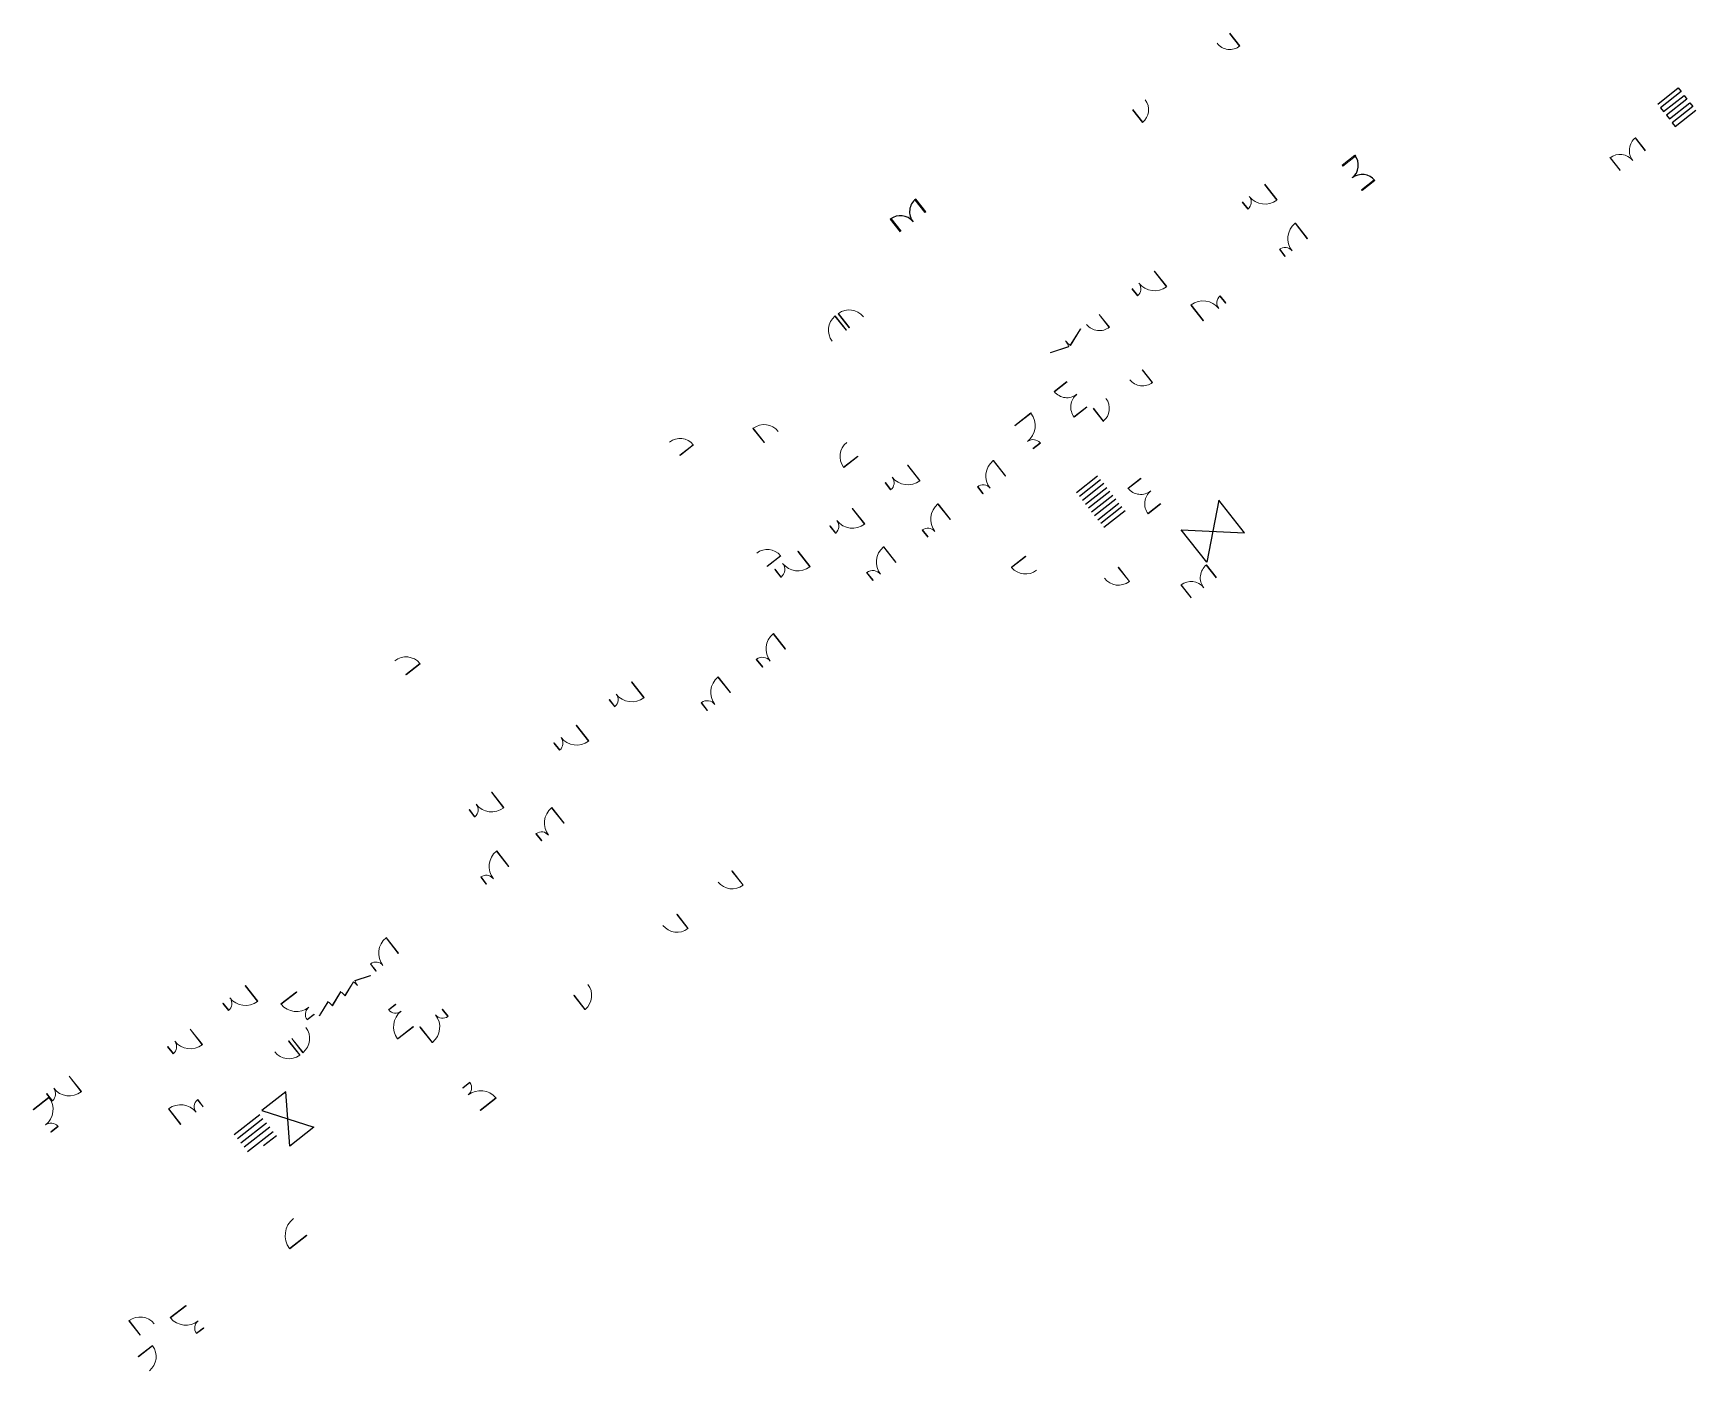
# Model space of a CAD drawing. Header units: metres. Extents: x 2540438.5 to 2540530.9, y 1181223.6 to 1181297.9.
import ezdxf

# ---------------------------------------------------------------- set-up
doc = ezdxf.new("R2010")
doc.units = ezdxf.units.M
doc.header["$LTSCALE"] = 5080
doc.layers.add('HEIG-PORTES', color=130, linetype='Continuous')

msp = doc.modelspace()

# ---------------------------------------------------------------- linework, layer by layer
at = {"layer": 'HEIG-PORTES', "linetype": 'Continuous', "lineweight": 18}
for p, q in [((2540504.958, 1181297.864), (2540505.514, 1181297.156)), ((2540504.974, 1181297.876), (2540505.53, 1181297.169)), ((2540499.565, 1181293.625), (2540500.121, 1181292.917)), ((2540499.58, 1181293.637), (2540500.136, 1181292.93)), ((2540528.056, 1181291.35), (2540527.5, 1181292.058)), ((2540528.072, 1181291.362), (2540527.516, 1181292.07)), ((2540511.217, 1181290.548), (2540511.925, 1181291.104)), ((2540511.962, 1181291.057), (2540511.254, 1181290.501)), ((2540526.657, 1181290.25), (2540526.101, 1181290.958)), ((2540526.672, 1181290.262), (2540526.116, 1181290.97)), ((2540513, 1181289.736), (2540512.292, 1181289.18)), ((2540512.329, 1181289.132), (2540513.037, 1181289.689)), ((2540487.478, 1181288.628), (2540488.035, 1181287.92)), ((2540488.082, 1181287.958), (2540487.526, 1181288.665)), ((2540512.292, 1181289.18), (2540512.329, 1181289.132)), ((2540486.667, 1181286.845), (2540486.11, 1181287.553)), ((2540486.158, 1181287.59), (2540486.714, 1181286.882)), ((2540488.035, 1181287.92), (2540488.082, 1181287.958)), ((2540497.709, 1181282.246), (2540498.266, 1181281.538)), ((2540497.725, 1181282.258), (2540498.281, 1181281.551)), ((2540496.67, 1181281.453), (2540496.109, 1181280.548)), ((2540496.687, 1181281.443), (2540496.126, 1181280.538)), ((2540495.007, 1181280.145), (2540496.018, 1181280.477)), ((2540495.013, 1181280.126), (2540496.025, 1181280.458)), ((2540500.112, 1181279.173), (2540500.668, 1181278.466)), ((2540500.127, 1181279.186), (2540500.683, 1181278.478)), ((2540495.925, 1181278.529), (2540495.218, 1181277.972)), ((2540495.23, 1181277.957), (2540495.937, 1181278.513)), ((2540495.218, 1181277.972), (2540495.23, 1181277.957)), ((2540496.317, 1181276.573), (2540497.025, 1181277.129)), ((2540496.33, 1181276.557), (2540496.317, 1181276.573)), ((2540497.037, 1181277.113), (2540496.33, 1181276.557)), ((2540497.383, 1181277.029), (2540497.94, 1181276.322)), ((2540497.399, 1181277.042), (2540497.955, 1181276.334)), ((2540500.032, 1181273.158), (2540499.324, 1181272.602)), ((2540500.044, 1181273.142), (2540499.336, 1181272.586)), ((2540501.132, 1181271.759), (2540500.424, 1181271.203)), ((2540501.144, 1181271.743), (2540500.436, 1181271.187)), ((2540504.218, 1181267.621), (2540503.662, 1181268.329)), ((2540504.234, 1181267.634), (2540503.678, 1181268.341)), ((2540502.819, 1181266.521), (2540502.262, 1181267.229)), ((2540502.834, 1181266.534), (2540502.278, 1181267.241)), ((2540455.806, 1181244.42), (2540456.28, 1181245.185)), ((2540455.82, 1181244.411), (2540456.295, 1181245.176)), ((2540457.221, 1181245.532), (2540456.366, 1181245.252)), ((2540457.226, 1181245.516), (2540456.371, 1181245.236)), ((2540454.39, 1181243.308), (2540454.865, 1181244.072)), ((2540454.405, 1181243.299), (2540454.88, 1181244.063)), ((2540455.098, 1181243.864), (2540455.573, 1181244.628)), ((2540455.112, 1181243.855), (2540455.587, 1181244.62))]:
    msp.add_line(p, q, dxfattribs=at)
at = {"layer": 'HEIG-PORTES', "linetype": 'Continuous', "lineweight": 20}
for p, q in [((2540507.588, 1181288.611), (2540506.908, 1181289.476)), ((2540506.924, 1181289.488), (2540507.604, 1181288.623)), ((2540505.666, 1181288.5), (2540505.975, 1181288.106)), ((2540505.991, 1181288.119), (2540505.682, 1181288.512)), ((2540505.975, 1181288.106), (2540505.991, 1181288.119)), ((2540508.617, 1181287.334), (2540508.601, 1181287.322)), ((2540508.601, 1181287.322), (2540509.281, 1181286.457)), ((2540509.297, 1181286.469), (2540508.617, 1181287.334)), ((2540508.039, 1181285.48), (2540507.73, 1181285.874)), ((2540507.746, 1181285.886), (2540508.055, 1181285.493)), ((2540509.281, 1181286.457), (2540509.297, 1181286.469)), ((2540501.455, 1181283.791), (2540500.776, 1181284.656)), ((2540500.791, 1181284.668), (2540501.471, 1181283.803)), ((2540508.055, 1181285.493), (2540508.039, 1181285.48)), ((2540499.533, 1181283.68), (2540499.842, 1181283.286)), ((2540499.858, 1181283.299), (2540499.549, 1181283.692)), ((2540499.842, 1181283.286), (2540499.858, 1181283.299)), ((2540502.815, 1181282.774), (2540502.831, 1181282.786)), ((2540502.831, 1181282.786), (2540503.51, 1181281.921)), ((2540504.444, 1181283.291), (2540504.428, 1181283.278)), ((2540504.428, 1181283.278), (2540504.737, 1181282.885)), ((2540504.753, 1181282.897), (2540504.444, 1181283.291)), ((2540504.737, 1181282.885), (2540504.753, 1181282.897)), ((2540483.051, 1181282.172), (2540483.036, 1181282.16)), ((2540483.036, 1181282.16), (2540483.654, 1181281.374)), ((2540483.669, 1181281.386), (2540483.051, 1181282.172)), ((2540483.209, 1181282.296), (2540483.224, 1181282.308)), ((2540483.827, 1181281.51), (2540483.209, 1181282.296)), ((2540483.224, 1181282.308), (2540483.842, 1181281.522)), ((2540503.495, 1181281.909), (2540502.815, 1181282.774)), ((2540503.51, 1181281.921), (2540503.495, 1181281.909)), ((2540483.654, 1181281.374), (2540483.669, 1181281.386)), ((2540483.842, 1181281.522), (2540483.827, 1181281.51)), ((2540493.026, 1181276.084), (2540493.918, 1181276.785)), ((2540493.93, 1181276.769), (2540493.038, 1181276.068)), ((2540493.918, 1181276.785), (2540493.93, 1181276.769)), ((2540478.482, 1181275.923), (2540478.498, 1181275.935)), ((2540479.1, 1181275.137), (2540478.482, 1181275.923)), ((2540478.498, 1181275.935), (2540479.116, 1181275.149)), ((2540475.166, 1181275.019), (2540474.419, 1181274.432)), ((2540474.431, 1181274.417), (2540475.178, 1181275.004)), ((2540475.178, 1181275.004), (2540475.166, 1181275.019)), ((2540479.116, 1181275.149), (2540479.1, 1181275.137)), ((2540494.438, 1181275.122), (2540494.033, 1181274.803)), ((2540494.045, 1181274.787), (2540494.451, 1181275.106)), ((2540494.451, 1181275.106), (2540494.438, 1181275.122)), ((2540474.419, 1181274.432), (2540474.431, 1181274.417)), ((2540483.518, 1181273.763), (2540484.304, 1181274.381)), ((2540483.53, 1181273.747), (2540483.518, 1181273.763)), ((2540484.316, 1181274.365), (2540483.53, 1181273.747)), ((2540484.304, 1181274.381), (2540484.316, 1181274.365)), ((2540487.064, 1181273.879), (2540487.08, 1181273.891)), ((2540487.744, 1181273.014), (2540487.064, 1181273.879)), ((2540487.08, 1181273.891), (2540487.76, 1181273.026)), ((2540491.839, 1181274.147), (2540491.824, 1181274.135)), ((2540491.824, 1181274.135), (2540492.503, 1181273.27)), ((2540492.519, 1181273.282), (2540491.839, 1181274.147)), ((2540485.838, 1181272.915), (2540485.822, 1181272.903)), ((2540485.822, 1181272.903), (2540486.131, 1181272.509)), ((2540486.147, 1181272.522), (2540485.838, 1181272.915)), ((2540487.76, 1181273.026), (2540487.744, 1181273.014)), ((2540491.261, 1181272.293), (2540490.952, 1181272.687)), ((2540490.968, 1181272.699), (2540491.277, 1181272.306)), ((2540492.503, 1181273.27), (2540492.519, 1181273.282)), ((2540486.131, 1181272.509), (2540486.147, 1181272.522)), ((2540488.773, 1181271.737), (2540488.757, 1181271.725)), ((2540488.757, 1181271.725), (2540489.437, 1181270.86)), ((2540489.453, 1181270.872), (2540488.773, 1181271.737)), ((2540491.277, 1181272.306), (2540491.261, 1181272.293)), ((2540483.998, 1181271.469), (2540484.014, 1181271.481)), ((2540484.678, 1181270.604), (2540483.998, 1181271.469)), ((2540484.014, 1181271.481), (2540484.693, 1181270.616)), ((2540482.771, 1181270.505), (2540482.756, 1181270.493)), ((2540482.756, 1181270.493), (2540483.065, 1181270.099)), ((2540483.08, 1181270.112), (2540482.771, 1181270.505)), ((2540483.065, 1181270.099), (2540483.08, 1181270.112)), ((2540484.693, 1181270.616), (2540484.678, 1181270.604)), ((2540487.886, 1181270.277), (2540487.902, 1181270.289)), ((2540488.195, 1181269.883), (2540487.886, 1181270.277)), ((2540487.902, 1181270.289), (2540488.211, 1181269.896)), ((2540480.011, 1181268.854), (2540479.264, 1181268.268)), ((2540479.264, 1181268.268), (2540479.275, 1181268.253)), ((2540479.275, 1181268.253), (2540480.023, 1181268.839)), ((2540480.023, 1181268.839), (2540480.011, 1181268.854)), ((2540493.624, 1181268.834), (2540492.838, 1181268.216)), ((2540492.838, 1181268.216), (2540492.85, 1181268.2)), ((2540492.85, 1181268.2), (2540493.636, 1181268.818)), ((2540493.636, 1181268.818), (2540493.624, 1181268.834)), ((2540498.776, 1181268.202), (2540498.791, 1181268.215)), ((2540499.393, 1181267.416), (2540498.776, 1181268.202)), ((2540498.791, 1181268.215), (2540499.409, 1181267.429)), ((2540499.409, 1181267.429), (2540499.393, 1181267.416)), ((2540459.978, 1181262.867), (2540459.192, 1181262.249)), ((2540459.204, 1181262.233), (2540459.991, 1181262.851)), ((2540459.991, 1181262.851), (2540459.978, 1181262.867)), ((2540459.192, 1181262.249), (2540459.204, 1181262.233)), ((2540471.733, 1181261.829), (2540471.749, 1181261.841)), ((2540472.413, 1181260.964), (2540471.733, 1181261.829)), ((2540471.749, 1181261.841), (2540472.428, 1181260.976)), ((2540470.506, 1181260.865), (2540470.491, 1181260.853)), ((2540470.491, 1181260.853), (2540470.8, 1181260.459)), ((2540470.815, 1181260.472), (2540470.506, 1181260.865)), ((2540472.428, 1181260.976), (2540472.413, 1181260.964)), ((2540470.8, 1181260.459), (2540470.815, 1181260.472)), ((2540468.667, 1181259.419), (2540468.682, 1181259.431)), ((2540469.346, 1181258.554), (2540468.667, 1181259.419)), ((2540468.682, 1181259.431), (2540469.362, 1181258.566)), ((2540467.44, 1181258.455), (2540467.424, 1181258.442)), ((2540467.424, 1181258.442), (2540467.733, 1181258.049)), ((2540467.749, 1181258.062), (2540467.44, 1181258.455)), ((2540467.733, 1181258.049), (2540467.749, 1181258.062)), ((2540469.362, 1181258.566), (2540469.346, 1181258.554)), ((2540463.949, 1181255.711), (2540463.965, 1181255.724)), ((2540464.629, 1181254.846), (2540463.949, 1181255.711)), ((2540463.965, 1181255.724), (2540464.645, 1181254.859)), ((2540462.723, 1181254.747), (2540462.707, 1181254.735)), ((2540462.707, 1181254.735), (2540463.016, 1181254.342)), ((2540463.032, 1181254.354), (2540462.723, 1181254.747)), ((2540463.016, 1181254.342), (2540463.032, 1181254.354)), ((2540464.645, 1181254.859), (2540464.629, 1181254.846)), ((2540467.309, 1181254.867), (2540467.294, 1181254.855)), ((2540467.294, 1181254.855), (2540467.973, 1181253.99)), ((2540467.989, 1181254.002), (2540467.309, 1181254.867)), ((2540466.422, 1181253.407), (2540466.438, 1181253.419)), ((2540466.731, 1181253.013), (2540466.422, 1181253.407)), ((2540466.438, 1181253.419), (2540466.747, 1181253.026)), ((2540467.973, 1181253.99), (2540467.989, 1181254.002)), ((2540464.243, 1181252.457), (2540464.227, 1181252.445)), ((2540464.227, 1181252.445), (2540464.907, 1181251.58)), ((2540464.923, 1181251.592), (2540464.243, 1181252.457)), ((2540466.747, 1181253.026), (2540466.731, 1181253.013)), ((2540464.907, 1181251.58), (2540464.923, 1181251.592)), ((2540463.356, 1181250.997), (2540463.372, 1181251.009)), ((2540463.665, 1181250.603), (2540463.356, 1181250.997)), ((2540463.372, 1181251.009), (2540463.681, 1181250.616)), ((2540463.681, 1181250.616), (2540463.665, 1181250.603)), ((2540477.312, 1181251.332), (2540477.327, 1181251.345)), ((2540477.93, 1181250.546), (2540477.312, 1181251.332)), ((2540477.327, 1181251.345), (2540477.945, 1181250.559)), ((2540477.945, 1181250.559), (2540477.93, 1181250.546)), ((2540474.246, 1181248.922), (2540474.261, 1181248.935)), ((2540474.863, 1181248.136), (2540474.246, 1181248.922)), ((2540474.261, 1181248.935), (2540474.879, 1181248.149)), ((2540474.879, 1181248.149), (2540474.863, 1181248.136)), ((2540458.11, 1181247.637), (2540458.095, 1181247.625)), ((2540458.095, 1181247.625), (2540458.775, 1181246.76)), ((2540458.79, 1181246.772), (2540458.11, 1181247.637)), ((2540458.775, 1181246.76), (2540458.79, 1181246.772)), ((2540457.223, 1181246.177), (2540457.239, 1181246.189)), ((2540457.532, 1181245.783), (2540457.223, 1181246.177)), ((2540457.239, 1181246.189), (2540457.548, 1181245.796)), ((2540450.269, 1181244.959), (2540450.285, 1181244.971)), ((2540450.949, 1181244.094), (2540450.269, 1181244.959)), ((2540450.285, 1181244.971), (2540450.965, 1181244.106)), ((2540457.548, 1181245.796), (2540457.532, 1181245.783)), ((2540449.043, 1181243.995), (2540449.027, 1181243.982)), ((2540449.352, 1181243.602), (2540449.043, 1181243.995)), ((2540450.965, 1181244.106), (2540450.949, 1181244.094)), ((2540453.121, 1181244.631), (2540452.256, 1181243.952)), ((2540452.269, 1181243.936), (2540453.134, 1181244.616)), ((2540453.134, 1181244.616), (2540453.121, 1181244.631)), ((2540468.538, 1181244.436), (2540468.522, 1181244.424)), ((2540468.522, 1181244.424), (2540469.14, 1181243.638)), ((2540469.156, 1181243.65), (2540468.538, 1181244.436)), ((2540449.027, 1181243.982), (2540449.336, 1181243.589)), ((2540449.336, 1181243.589), (2540449.352, 1181243.602)), ((2540452.256, 1181243.952), (2540452.269, 1181243.936)), ((2540453.704, 1181243.08), (2540454.098, 1181243.389)), ((2540453.717, 1181243.064), (2540453.704, 1181243.08)), ((2540454.11, 1181243.373), (2540453.717, 1181243.064)), ((2540454.098, 1181243.389), (2540454.11, 1181243.373)), ((2540458.622, 1181243.944), (2540458.229, 1181243.635)), ((2540458.229, 1181243.635), (2540458.241, 1181243.619)), ((2540458.241, 1181243.619), (2540458.635, 1181243.928)), ((2540458.635, 1181243.928), (2540458.622, 1181243.944)), ((2540461.222, 1181243.646), (2540461.237, 1181243.659)), ((2540461.531, 1181243.253), (2540461.222, 1181243.646)), ((2540461.237, 1181243.659), (2540461.546, 1181243.266)), ((2540461.546, 1181243.266), (2540461.531, 1181243.253)), ((2540469.14, 1181243.638), (2540469.156, 1181243.65)), ((2540447.203, 1181242.549), (2540447.219, 1181242.561)), ((2540447.883, 1181241.684), (2540447.203, 1181242.549)), ((2540447.219, 1181242.561), (2540447.898, 1181241.696)), ((2540458.734, 1181242.022), (2540459.599, 1181242.701)), ((2540459.611, 1181242.686), (2540458.746, 1181242.006)), ((2540459.599, 1181242.701), (2540459.611, 1181242.686)), ((2540459.995, 1181242.682), (2540459.979, 1181242.67)), ((2540459.979, 1181242.67), (2540460.659, 1181241.805)), ((2540460.675, 1181241.818), (2540459.995, 1181242.682)), ((2540445.976, 1181241.585), (2540445.961, 1181241.572)), ((2540445.961, 1181241.572), (2540446.27, 1181241.179)), ((2540446.285, 1181241.192), (2540445.976, 1181241.585)), ((2540447.898, 1181241.696), (2540447.883, 1181241.684)), ((2540452.679, 1181241.893), (2540452.695, 1181241.905)), ((2540453.297, 1181241.106), (2540452.679, 1181241.893)), ((2540452.695, 1181241.905), (2540453.313, 1181241.119)), ((2540452.868, 1181242.041), (2540452.852, 1181242.029)), ((2540452.852, 1181242.029), (2540453.47, 1181241.242)), ((2540453.486, 1181241.255), (2540452.868, 1181242.041)), ((2540453.47, 1181241.242), (2540453.486, 1181241.255)), ((2540458.746, 1181242.006), (2540458.734, 1181242.022)), ((2540460.659, 1181241.805), (2540460.675, 1181241.818)), ((2540446.27, 1181241.179), (2540446.285, 1181241.192)), ((2540453.313, 1181241.119), (2540453.297, 1181241.106)), ((2540440.48, 1181239.936), (2540440.496, 1181239.948)), ((2540441.16, 1181239.071), (2540440.48, 1181239.936)), ((2540440.496, 1181239.948), (2540441.176, 1181239.084)), ((2540462.352, 1181239.295), (2540462.745, 1181239.604)), ((2540462.758, 1181239.588), (2540462.365, 1181239.279)), ((2540462.745, 1181239.604), (2540462.758, 1181239.588)), ((2540438.493, 1181238.095), (2540439.358, 1181238.774)), ((2540439.371, 1181238.759), (2540438.506, 1181238.079)), ((2540439.254, 1181238.972), (2540439.238, 1181238.96)), ((2540439.238, 1181238.96), (2540439.547, 1181238.567)), ((2540439.563, 1181238.579), (2540439.254, 1181238.972)), ((2540439.358, 1181238.774), (2540439.371, 1181238.759)), ((2540439.547, 1181238.567), (2540439.563, 1181238.579)), ((2540441.176, 1181239.084), (2540441.16, 1181239.071)), ((2540447.631, 1181238.638), (2540447.616, 1181238.625)), ((2540447.616, 1181238.625), (2540447.925, 1181238.232)), ((2540447.94, 1181238.244), (2540447.631, 1181238.638)), ((2540462.365, 1181239.279), (2540462.352, 1181239.295)), ((2540464.194, 1181238.732), (2540463.329, 1181238.053)), ((2540463.341, 1181238.037), (2540464.206, 1181238.717)), ((2540464.206, 1181238.717), (2540464.194, 1181238.732)), ((2540438.506, 1181238.079), (2540438.493, 1181238.095)), ((2540446.003, 1181238.121), (2540446.018, 1181238.133)), ((2540446.682, 1181237.256), (2540446.003, 1181238.121)), ((2540446.018, 1181238.133), (2540446.698, 1181237.268)), ((2540447.925, 1181238.232), (2540447.94, 1181238.244)), ((2540463.329, 1181238.053), (2540463.341, 1181238.037)), ((2540439.863, 1181237.161), (2540439.47, 1181236.852)), ((2540439.47, 1181236.852), (2540439.482, 1181236.837)), ((2540439.482, 1181236.837), (2540439.875, 1181237.146)), ((2540439.875, 1181237.146), (2540439.863, 1181237.161)), ((2540446.698, 1181237.268), (2540446.682, 1181237.256)), ((2540452.734, 1181230.366), (2540453.677, 1181231.108)), ((2540453.692, 1181231.089), (2540452.748, 1181230.347)), ((2540453.677, 1181231.108), (2540453.692, 1181231.089)), ((2540452.748, 1181230.347), (2540452.734, 1181230.366)), ((2540446.974, 1181227.208), (2540446.109, 1181226.528)), ((2540446.109, 1181226.528), (2540446.121, 1181226.512)), ((2540446.121, 1181226.512), (2540446.986, 1181227.192)), ((2540446.986, 1181227.192), (2540446.974, 1181227.208)), ((2540443.809, 1181226.348), (2540443.824, 1181226.36)), ((2540444.427, 1181225.562), (2540443.809, 1181226.348)), ((2540443.824, 1181226.36), (2540444.442, 1181225.574)), ((2540444.442, 1181225.574), (2540444.427, 1181225.562)), ((2540447.557, 1181225.657), (2540447.95, 1181225.966)), ((2540447.57, 1181225.641), (2540447.557, 1181225.657)), ((2540447.963, 1181225.95), (2540447.57, 1181225.641)), ((2540447.95, 1181225.966), (2540447.963, 1181225.95)), ((2540444.326, 1181224.363), (2540445.112, 1181224.981)), ((2540445.124, 1181224.965), (2540444.338, 1181224.347)), ((2540445.112, 1181224.981), (2540445.124, 1181224.965)), ((2540444.338, 1181224.347), (2540444.326, 1181224.363))]:
    msp.add_line(p, q, dxfattribs=at)
at = {"layer": 'HEIG-PORTES', "flags": 128}
for points in [[(2540505.53, 1181297.169), (2540505.514, 1181297.156)], [(2540528.747, 1181293.943), (2540529.887, 1181294.839), (2540530.049, 1181294.632), (2540528.909, 1181293.736), (2540529.072, 1181293.529), (2540530.212, 1181294.425), (2540530.374, 1181294.218), (2540529.234, 1181293.322), (2540529.397, 1181293.115), (2540530.537, 1181294.011), (2540530.7, 1181293.804), (2540529.56, 1181292.908), (2540529.722, 1181292.701), (2540530.862, 1181293.598)], [(2540500.121, 1181292.917), (2540500.136, 1181292.93)], [(2540527.5, 1181292.058), (2540527.516, 1181292.07)], [(2540511.925, 1181291.104), (2540511.962, 1181291.057)], [(2540511.217, 1181290.548), (2540511.254, 1181290.501)], [(2540526.101, 1181290.958), (2540526.116, 1181290.97)], [(2540513.037, 1181289.689), (2540513, 1181289.736)], [(2540487.526, 1181288.665), (2540487.478, 1181288.628)], [(2540486.11, 1181287.553), (2540486.158, 1181287.59)], [(2540507.73, 1181285.874), (2540507.746, 1181285.886)], [(2540496.67, 1181281.453), (2540496.687, 1181281.443)], [(2540498.266, 1181281.538), (2540498.281, 1181281.551)], [(2540495.007, 1181280.145), (2540495.013, 1181280.126)], [(2540496.018, 1181280.477), (2540496.025, 1181280.458)], [(2540496.109, 1181280.548), (2540496.126, 1181280.538)], [(2540500.668, 1181278.466), (2540500.683, 1181278.478)], [(2540497.94, 1181276.322), (2540497.955, 1181276.334)], [(2540490.952, 1181272.687), (2540490.968, 1181272.699)], [(2540496.449, 1181272.36), (2540497.629, 1181273.287)], [(2540497.798, 1181273.071), (2540496.619, 1181272.144)], [(2540497.967, 1181272.856), (2540496.788, 1181271.929)], [(2540496.957, 1181271.713), (2540498.136, 1181272.64)], [(2540498.306, 1181272.425), (2540497.126, 1181271.498)], [(2540497.296, 1181271.283), (2540498.475, 1181272.21)], [(2540498.644, 1181271.994), (2540497.465, 1181271.067)], [(2540497.634, 1181270.852), (2540498.814, 1181271.779)], [(2540499.336, 1181272.586), (2540499.324, 1181272.602)], [(2540498.983, 1181271.563), (2540497.804, 1181270.636)], [(2540499.152, 1181271.348), (2540497.973, 1181270.421)], [(2540500.424, 1181271.203), (2540500.436, 1181271.187)], [(2540503.662, 1181268.329), (2540503.678, 1181268.341)], [(2540502.262, 1181267.229), (2540502.278, 1181267.241)], [(2540456.295, 1181245.176), (2540456.28, 1181245.185)], [(2540456.371, 1181245.236), (2540456.366, 1181245.252)], [(2540457.226, 1181245.516), (2540457.221, 1181245.532)], [(2540454.88, 1181244.063), (2540454.865, 1181244.072)], [(2540455.587, 1181244.62), (2540455.573, 1181244.628)], [(2540455.82, 1181244.411), (2540455.806, 1181244.42)], [(2540454.405, 1181243.299), (2540454.39, 1181243.308)], [(2540455.112, 1181243.855), (2540455.098, 1181243.864)], [(2540449.663, 1181236.7), (2540451.078, 1181237.812)], [(2540451.257, 1181237.572), (2540449.848, 1181236.465)], [(2540450.033, 1181236.23), (2540451.448, 1181237.342)], [(2540451.633, 1181237.107), (2540450.218, 1181235.995)], [(2540450.402, 1181235.76), (2540451.817, 1181236.872)], [(2540451.295, 1181236.081), (2540452.002, 1181236.637)]]:
    msp.add_lwpolyline(points, dxfattribs=at)
for points in [[(2540504.365, 1181271.934), (2540503.702, 1181268.488), (2540502.281, 1181270.296), (2540505.786, 1181270.126)], [(2540452.744, 1181236.049), (2540452.527, 1181239.076), (2540451.19, 1181238.026), (2540454.081, 1181237.099)]]:
    msp.add_lwpolyline(points, close=True, dxfattribs=at)
at = {"layer": 'HEIG-PORTES', "linetype": 'Continuous', "lineweight": 0, "flags": 128}
for points in [[(2540480.987, 1181269.102), (2540481.66, 1181268.245), (2540481.644, 1181268.233), (2540480.971, 1181269.09), (2540480.987, 1181269.102)], [(2540486.426, 1181268.493), (2540485.752, 1181269.35), (2540485.737, 1181269.338), (2540486.41, 1181268.481), (2540486.426, 1181268.493)], [(2540479.697, 1181268.089), (2540480.037, 1181267.656), (2540480.053, 1181267.669), (2540479.713, 1181268.101), (2540479.697, 1181268.089)], [(2540485.136, 1181267.48), (2540484.797, 1181267.912), (2540484.812, 1181267.924), (2540485.152, 1181267.492), (2540485.136, 1181267.48)], [(2540480.293, 1181263.673), (2540479.62, 1181264.53), (2540479.604, 1181264.518), (2540480.278, 1181263.661), (2540480.293, 1181263.673)], [(2540479.004, 1181262.66), (2540478.664, 1181263.092), (2540478.68, 1181263.104), (2540479.02, 1181262.672), (2540479.004, 1181262.66)], [(2540477.227, 1181261.263), (2540476.553, 1181262.12), (2540476.538, 1181262.108), (2540477.211, 1181261.251), (2540477.227, 1181261.263)], [(2540475.938, 1181260.25), (2540475.598, 1181260.682), (2540475.613, 1181260.694), (2540475.953, 1181260.262), (2540475.938, 1181260.25)]]:
    msp.add_lwpolyline(points, dxfattribs=at)
at = {"layer": 'HEIG-PORTES', "linetype": 'Continuous', "lineweight": 18}
for centre, radius, start, end in [((2540504.974, 1181297.876), 0.9, 218.16653, 308.16653), ((2540499.565, 1181293.625), 0.9, 308.16653, 38.16653), ((2540528.072, 1181291.362), 0.9, 128.16653, 218.16653), ((2540526.657, 1181290.25), 0.9, 38.16653, 128.16653), ((2540497.725, 1181282.258), 0.9, 218.16653, 308.16653), ((2540495.013, 1181280.126), 1.065, 18.16653, 38.16653), ((2540496.687, 1181281.443), 1.065, 218.16653, 238.16653), ((2540500.127, 1181279.186), 0.9, 218.16653, 308.16653), ((2540495.927, 1181278.523), 0.894, 217.80862, 308.30553), ((2540497.037, 1181277.113), 0.9, 128.16653, 218.16653), ((2540497.383, 1181277.029), 0.9, 308.16653, 38.16653), ((2540500.032, 1181273.158), 0.9, 218.16653, 308.16653), ((2540501.144, 1181271.743), 0.9, 128.16653, 218.16653), ((2540504.234, 1181267.634), 0.9, 128.16653, 218.16653), ((2540502.819, 1181266.521), 0.9, 38.16653, 128.16653), ((2540455.806, 1181244.42), 0.9, 38.16653, 58.16653), ((2540457.221, 1181245.532), 0.9, 198.16653, 218.16653), ((2540454.39, 1181243.308), 0.9, 38.16653, 58.16653), ((2540455.098, 1181243.864), 0.9, 38.16653, 58.16653)]:
    msp.add_arc(centre, radius, start, end, dxfattribs=at)
at = {"layer": 'HEIG-PORTES'}
for centre, start, end in [((2540511.217, 1181290.548), 308.16653, 38.16497), ((2540512.329, 1181289.132), 38.16653, 128.16653), ((2540488.082, 1181287.958), 128.16653, 218.16653), ((2540486.667, 1181286.845), 38.16653, 128.16497)]:
    msp.add_arc(centre, 0.9, start, end, dxfattribs=at)
at = {"layer": 'HEIG-PORTES', "linetype": 'Continuous', "lineweight": 20}
for centre, radius, start, end in [((2540505.666, 1181288.5), 0.5, 310.45713, 33.57752), ((2540506.924, 1181289.488), 1.1, 218.16654, 307.26807), ((2540509.297, 1181286.469), 1.1, 129.06499, 218.16653), ((2540508.039, 1181285.48), 0.5, 38.16653, 128.16653), ((2540499.533, 1181283.68), 0.5, 310.45713, 33.57752), ((2540500.791, 1181284.668), 1.1, 218.16654, 307.26807), ((2540503.495, 1181281.909), 1.1, 38.16654, 127.26807), ((2540504.753, 1181282.897), 0.5, 130.45713, 218.1665), ((2540483.669, 1181281.386), 1, 129.35114, 218.16654), ((2540483.827, 1181281.51), 1, 38.16654, 126.98193), ((2540493.026, 1181276.084), 1.134, 308.16654, 37.26808), ((2540479.1, 1181275.137), 1, 38.16654, 126.98193), ((2540474.431, 1181274.417), 0.95, 39.35113, 128.16653), ((2540484.316, 1181274.365), 1, 128.16653, 216.98192), ((2540494.045, 1181274.787), 0.516, 40.45713, 123.57752), ((2540492.519, 1181273.282), 1.1, 129.06499, 218.16653), ((2540485.822, 1181272.903), 0.5, 310.45713, 33.57752), ((2540487.08, 1181273.891), 1.1, 218.16654, 307.26807), ((2540491.261, 1181272.293), 0.5, 38.16653, 128.16653), ((2540489.453, 1181270.872), 1.1, 129.06499, 218.16654), ((2540482.756, 1181270.493), 0.5, 310.45713, 38.1665), ((2540484.014, 1181271.481), 1.1, 218.16654, 307.26807), ((2540488.195, 1181269.883), 0.5, 42.75552, 125.87592), ((2540479.275, 1181268.253), 0.95, 39.28769, 128.10308), ((2540493.624, 1181268.834), 1, 219.35113, 308.16653), ((2540498.791, 1181268.215), 1, 218.16654, 306.98193), ((2540459.204, 1181262.233), 1, 39.35113, 128.16653), ((2540470.491, 1181260.853), 0.5, 310.45713, 38.16653), ((2540471.749, 1181261.841), 1.1, 218.16654, 307.26807), ((2540467.424, 1181258.442), 0.5, 310.45713, 38.1665), ((2540468.682, 1181259.431), 1.1, 218.16654, 307.26807), ((2540462.707, 1181254.735), 0.5, 310.45713, 38.16653), ((2540463.965, 1181255.724), 1.1, 218.16654, 307.26807), ((2540467.989, 1181254.002), 1.1, 129.06499, 218.16654), ((2540466.731, 1181253.013), 0.5, 38.1665, 125.87592), ((2540464.923, 1181251.592), 1.1, 129.06499, 218.16654), ((2540463.665, 1181250.603), 0.5, 42.75552, 125.87592), ((2540477.327, 1181251.345), 1, 218.16654, 306.98193), ((2540474.261, 1181248.935), 1, 218.16654, 306.98193), ((2540458.79, 1181246.772), 1.1, 129.06499, 218.16654), ((2540457.532, 1181245.786), 0.497, 37.85487, 125.9961), ((2540468.522, 1181244.424), 1, 309.35114, 38.16654), ((2540449.027, 1181243.982), 0.5, 310.45713, 33.57752), ((2540450.285, 1181244.971), 1.1, 218.16654, 307.26807), ((2540453.121, 1181244.631), 1.1, 219.065, 308.16653), ((2540454.11, 1181243.373), 0.5, 132.75553, 215.87593), ((2540458.622, 1181243.944), 0.5, 220.45714, 308.16652), ((2540459.611, 1181242.686), 1.1, 128.16653, 217.26807), ((2540459.979, 1181242.67), 1.1, 309.06499, 38.16654), ((2540461.237, 1181243.659), 0.5, 218.16653, 305.87592), ((2540452.852, 1181242.029), 1, 309.35114, 38.16654), ((2540445.961, 1181241.572), 0.5, 310.45713, 33.57752), ((2540447.219, 1181242.561), 1.1, 218.16654, 307.26807), ((2540452.695, 1181241.905), 1, 218.16654, 306.98193), ((2540462.352, 1181239.295), 0.5, 308.17889, 35.86356), ((2540438.493, 1181238.095), 1.1, 308.16653, 37.26807), ((2540439.238, 1181238.96), 0.5, 310.4695, 38.15413), ((2540440.496, 1181239.948), 1.1, 218.16654, 307.26807), ((2540447.94, 1181238.244), 0.5, 130.45713, 218.1665), ((2540463.341, 1181238.037), 1.1, 39.065, 128.16653), ((2540446.682, 1181237.256), 1.1, 38.16654, 127.26807), ((2540439.482, 1181236.837), 0.5, 40.45714, 128.16652), ((2540453.692, 1181231.089), 1.2, 128.16653, 216.98192), ((2540444.427, 1181225.562), 1, 38.16654, 126.98193), ((2540446.974, 1181227.208), 1.1, 219.065, 308.16653), ((2540447.963, 1181225.95), 0.5, 128.17889, 215.86356), ((2540444.326, 1181224.363), 1, 308.16653, 36.98192)]:
    msp.add_arc(centre, radius, start, end, dxfattribs=at)
at = {"layer": 'HEIG-PORTES', "linetype": 'Continuous', "lineweight": 0}
for centre, radius, start, end in [((2540486.426, 1181268.493), 1.09, 129.23406, 218.15999), ((2540479.695, 1181268.089), 0.552, 310.41256, 38.04232), ((2540480.987, 1181269.102), 1.09, 218.17306, 307.09899), ((2540485.136, 1181267.478), 0.552, 38.29073, 125.9205), ((2540480.294, 1181263.673), 1.09, 129.23406, 218.15999), ((2540479.003, 1181262.658), 0.552, 38.29073, 125.9205), ((2540477.227, 1181261.263), 1.09, 129.23406, 218.15999), ((2540475.937, 1181260.248), 0.552, 38.29073, 125.9205)]:
    msp.add_arc(centre, radius, start, end, dxfattribs=at)

doc.saveas('drawing.dxf')
